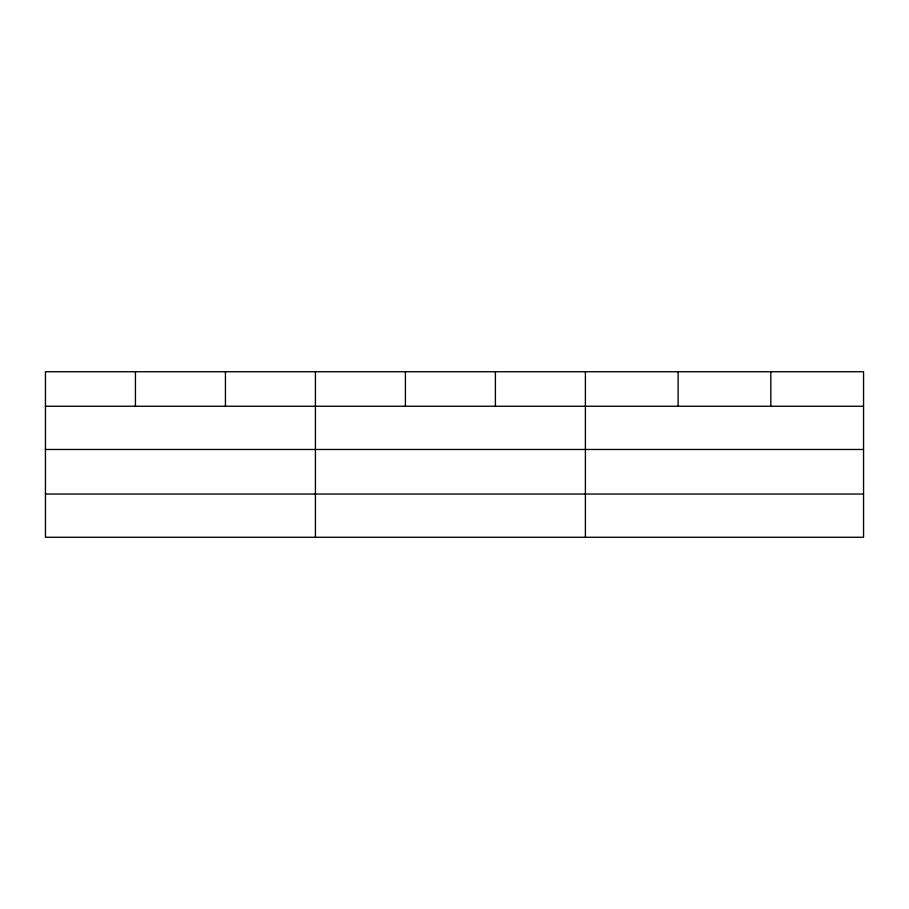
<?xml version="1.0" encoding="UTF-8"?>
<svg xmlns="http://www.w3.org/2000/svg" width="909" height="909" viewBox="0 0 909 909"><rect width="100%" height="100%" fill="white"/><g stroke="black" fill="none" stroke-linecap="round" stroke-linejoin="round"><path stroke-width="1.36" d="M863.55 449.478L863.55 371.736L45.45 371.736L45.45 537.264L863.55 537.264L863.55 449.478L45.45 449.478M45.45 406.243L863.55 406.243M45.45 494.03L863.55 494.03M770.832 371.736L770.832 406.243M678.114 371.736L678.114 406.243M585.396 371.736L585.396 537.264M495.405 371.736L495.405 406.243M405.414 371.736L405.414 406.243M315.423 371.736L315.423 537.264M225.432 371.736L225.432 406.243M135.441 371.736L135.441 406.243"/></g></svg>
